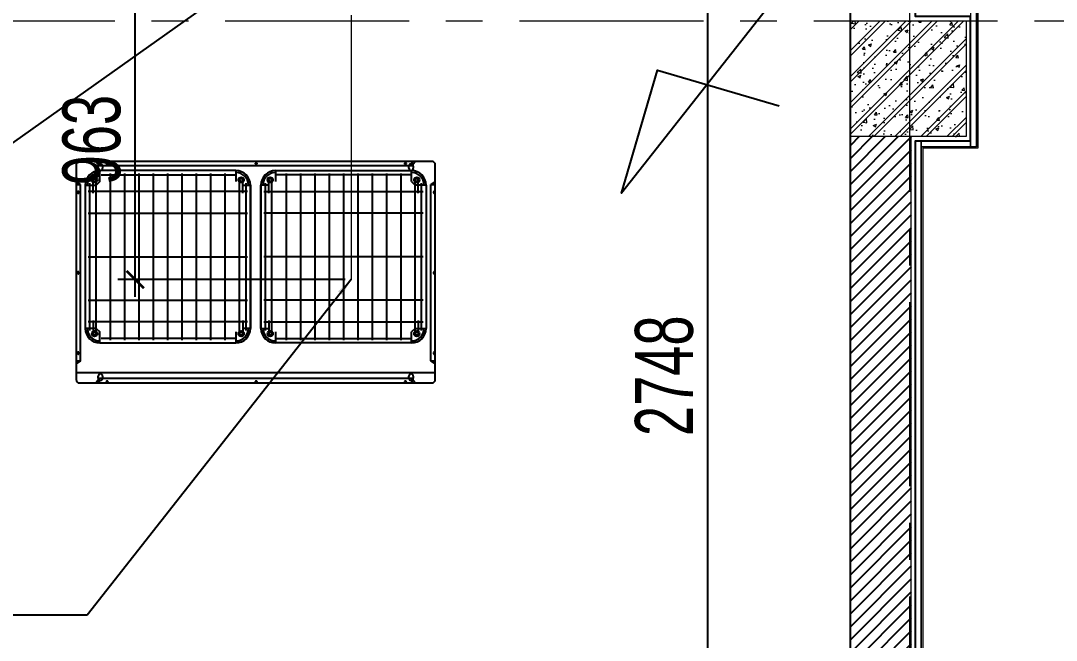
# Model space of a CAD drawing. Header units: millimetres. Extents: x -343543 to 400519, y -115663 to 104219.
# Drawn here: x 5531 to 9106, y -37439 to -35300 of the extents above; entities that cross this region are included whole.
import ezdxf
from ezdxf.xclip import XClip

# ---------------------------------------------------------------- set-up
doc = ezdxf.new("R2010")
doc.units = ezdxf.units.MM
doc.header["$XCLIPFRAME"] = 0
doc.linetypes.add('XREF MAT BANG TUONG XAY$0$CENTER', pattern=[50.8, 31.75, -6.35, 6.35, -6.35])
doc.layers.get('0').update_dxf_attribs({"color": 231, "lineweight": 0})
doc.layers.get('DefPoints').update_dxf_attribs({"color": 191})
for name, color, linetype, lineweight in [('A-PATT', 252, 'Continuous', 9), ('A-SYMBOLS', 10, 'Continuous', 13), ('SME-E-COND-POW', 131, 'Continuous', 18), ('SME-E-POW-DIM', 135, 'Continuous', 18), ('XREF MAT BANG TUONG XAY$0$A-FINE', 8, 'Continuous', 25), ('XREF MAT BANG TUONG XAY$0$A-GRID', 8, 'XREF MAT BANG TUONG XAY$0$CENTER', 15), ('XREF MAT BANG TUONG XAY$0$A-WALL-INT', 8, 'Continuous', 9), ('XREF MAT BANG TUONG XAY$0$xref_IKIGAI_Cot$0$A-FNSH', 8, 'Continuous', 9), ('XREF MAT BANG TUONG XAY$0$xref_IKIGAI_Cot$0$A-PATT', 8, 'Continuous', 5)]:
    doc.layers.add(name, color=color, linetype=linetype, lineweight=lineweight)
for name, color, linetype in [('DETAIL', 7, 'Continuous'), ('E-WIRE', 5, 'Continuous'), ('INNO-THIET BI DIEU HOA', 4, 'Continuous'), ('XREF MAT BANG TUONG XAY$0$A-FNSH', 8, 'Continuous'), ('XREF MAT BANG TUONG XAY$0$A-FURN', 8, 'Continuous'), ('XREF MAT BANG TUONG XAY$0$A-PATT', 8, 'Continuous')]:
    doc.layers.add(name, color=color, linetype=linetype)
doc.styles.add('SM-DIMTEXT', font='SME.shx', dxfattribs={"width": 0.7})
doc.dimstyles.new('SDIM-100', dxfattribs={"dimscale": 100, "dimtxt": 2, "dimasz": 0.6, "dimexe": 0.6, "dimexo": 0.2, "dimgap": 0.5, "dimtad": 1, "dimdec": 0, "dimzin": 12, "dimtxsty": 'SM-DIMTEXT', "dimblk": 'ARCHTICK', "dimblk1": 'ARCHTICK', "dimblk2": 'ARCHTICK', "dimcen": 0.12, "dimdle": 0.6, "dimclrd": 7, "dimclre": 8, "dimadec": 0, "dimazin": 3, "dimtfac": 2, "dimtix": 1, "dimtmove": 1, "dimatfit": 3, "dimfxl": 1, "dimtzin": 0, "dimarcsym": 1})

# ---------------------------------------------------------------- blocks, each defined once
blk = doc.blocks.new('XREF MAT BANG TUONG XAY$0$xref_IKIGAI_Cot')
at = {"layer": 'XREF MAT BANG TUONG XAY$0$xref_IKIGAI_Cot$0$A-PATT'}
h = blk.add_hatch(dxfattribs=at)
h.set_pattern_fill('BT-01', color=8, scale=15, pattern_type=2)
h.set_pattern_definition([(50, (180, 180), (107.58903, -9.41282), [11.25, -123.75]), (355, (180, 180), (-20.8127, 112.82882), [9, -99]), (100.4514, (188.97, 179.22), (86.7764, 103.41593), [9.56103, -105.17132]), (46.1842, (180, 210), (160.08616, -24.82785), [16.875, -185.625]), (96.6356, (193.34, 207.93), (140.1994, 146.1177), [14.34154, -157.75695]), (351.1842, (180, 210), (140.1993, 146.1178), [13.5, -148.5]), (21, (195, 202.5), (89.53606, -60.39283), [11.25, -123.75]), (326, (195, 202.5), (36.4973, 108.7725), [9, -99]), (71.4514, (202.46, 197.47), (126.0334, 48.37957), [9.56103, -105.17132]), (37.5, (180, 180), (1.82398, 49.93408), [0, -97.8, 0, -100.5, 0, -99.375]), (7.5, (180, 180), (39.46043, 59.16176), [0, -57.3, 0, -95.55, 0, -37.875]), (327.5, (146.55, 180), (80.073365, -3.38323), [0, -37.5, 0, -117, 0, -155.25]), (317.5, (131.55, 180), (87.47793, 15.01575), [0, -48.75, 0, -77.7, 0, -110.25]), (45, (180, 180), (-45.07806, 45.07806), []), (45, (180, 198.375), (-45.07806, 45.07806), [])])
h.paths.add_polyline_path([(8395, -35300), (8795, -35300), (8795, -35700), (8395, -35700)])
at = {"layer": 'XREF MAT BANG TUONG XAY$0$A-GRID', "color": 8, "ltscale": 20}
for points in [[(8600, -54179.1), (8600, -27075.6)], [(-2907.5, -35300), (42750, -35300)]]:
    blk.add_lwpolyline(points, dxfattribs=at)
at = {"layer": 'XREF MAT BANG TUONG XAY$0$xref_IKIGAI_Cot$0$A-FNSH', "color": 8}
blk.add_lwpolyline([(8395, -35300), (8795, -35300), (8795, -35700), (8395, -35700)], close=True, dxfattribs=at)
blk = doc.blocks.new('*U252')
at = {"layer": 'XREF MAT BANG TUONG XAY$0$A-PATT'}
h = blk.add_hatch(dxfattribs=at)
h.set_pattern_fill('ANSI31', color=8, scale=10)
h.set_pattern_definition([(45, (39546.79, -11293.564), (-22.45064, 22.45064), [])])
h.paths.add_polyline_path([(-38.7, 47.5), (4061.3, 47.5), (4061.3, -162.5), (-38.7, -162.5)])
at = {"layer": 'XREF MAT BANG TUONG XAY$0$A-WALL-INT', "color": 8}
blk.add_lwpolyline([(-38.7, 47.5), (4061.3, 47.5), (4061.3, -162.5), (-38.7, -162.5)], close=True, dxfattribs=at)
blk = doc.blocks.new('XREF MAT BANG TUONG XAY$0$NNNN')
at = {"layer": 'XREF MAT BANG TUONG XAY$0$A-FURN', "color": 8, "xscale": -1, "rotation": 270}
blk.add_blockref('*U252', (162.5, 7596.4), dxfattribs=at)
blk = doc.blocks.new('XREF MAT BANG NOI THAT')
at = {"color": 8}
for points in [[(8730, -30825), (8730, -30935), (8640, -30935), (8640, -35265), (8830, -35265), (8830, -35735), (8640, -35735), (8640, -39765), (8830, -39765), (8830, -40190)], [(8735, -30825), (8735, -30940), (8645, -30940), (8645, -35260), (8835, -35260), (8835, -35740), (8645, -35740), (8645, -39760), (8835, -39760), (8835, -40190)]]:
    blk.add_lwpolyline(points, dxfattribs=at)
for points in [[(8830, -35265), (8810, -35265), (8810, -35735), (8830, -35735)], [(8620, -39785), (8640, -39785), (8640, -35715), (8620, -35715)], [(8810, -35735), (8810, -35715), (8640, -35715), (8640, -35735)]]:
    blk.add_lwpolyline(points, close=True, dxfattribs=at)
blk = doc.blocks.new('01.Xref _MB T1')
at = {"layer": 'XREF MAT BANG TUONG XAY$0$A-FINE', "color": 8}
blk.add_lwpolyline([(3164.99687, -43834.99753), (8395.00077, -43834.99753), (8395.00077, -33764.9962), (3164.99687, -33764.9962)], close=True, dxfattribs=at)
at = {"layer": 'XREF MAT BANG TUONG XAY$0$A-FNSH', "color": 8}
blk.add_lwpolyline([(8395.00914, -41745.00014), (8620.00915, -41745.00039), (8620.00915, -40315.00001), (8809.99074, -40315.00001), (8809.99074, -39785.00001), (8620.00076, -39785.00004), (8620.00004, -35715.00001), (8809.99073, -35715.00001), (8809.99073, -35285.00001), (8620.0008, -35285.00001), (8620.01163, -30914.99949), (8709.98849, -30914.99918), (8709.99799, -30824.99967), (14498.31369, -30824.99964), (14498.30396, -30504.99947)], dxfattribs=at)
at = {"color": 8}
ref = blk.add_blockref('XREF MAT BANG TUONG XAY$0$xref_IKIGAI_Cot', (-0.00927, -0.00001), dxfattribs=at)
XClip(ref).set_block_clipping_path([(-5181.1494167775, -58156.1251844964), (44638.3275875031, -24933.2650512661)])
at = {"layer": 'XREF MAT BANG TUONG XAY$0$A-FURN', "color": 8}
blk.add_blockref('XREF MAT BANG TUONG XAY$0$NNNN', (8395.00793, -47357.72853), dxfattribs=at)
at = {"layer": 'A-PATT', "color": 8}
blk.add_blockref('XREF MAT BANG NOI THAT', (0, 0), dxfattribs=at)
blk = doc.blocks.new('_ArchTick')
at = {"color": 0, "linetype": 'ByBlock', "const_width": 0.15}
blk.add_lwpolyline([(-0.5, -0.5), (0.5, 0.5)], dxfattribs=at)
blk = doc.blocks.new('*D1478')
at = {"layer": 'DefPoints', "color": 0, "linetype": 'Continuous', "ltscale": 1000, "transparency": 16777216}
for p in [(7902.8, -35151.5), (8640, -35151.5), (8732.4, -37900)]:
    blk.add_point(p, dxfattribs=at)
at = {"layer": 'SME-E-POW-DIM', "color": 7, "linetype": 'Continuous', "lineweight": -2, "ltscale": 1000, "transparency": 16777216}
blk.add_line((7902.8, -37960), (7902.8, -35091.5), dxfattribs=at)
at = {"layer": 'SME-E-POW-DIM', "color": 8, "linetype": 'Continuous', "lineweight": -2, "ltscale": 1000, "transparency": 16777216}
for p, q in [((8620, -35151.5), (7842.8, -35151.5)), ((8712.4, -37900), (7842.8, -37900))]:
    blk.add_line(p, q, dxfattribs=at)
at = {"layer": 'SME-E-POW-DIM', "color": 7, "linetype": 'Continuous', "lineweight": -2, "ltscale": 1000, "transparency": 16777216, "xscale": 60, "yscale": 60, "zscale": 60}
for p, rotation in [((7902.8, -35151.5), 90), ((7902.8, -37900), 270)]:
    blk.add_blockref('_ArchTick', p, dxfattribs=dict(at, rotation=rotation))
at = {"layer": 'SME-E-POW-DIM', "color": 0, "linetype": 'Continuous', "ltscale": 1000, "transparency": 16777216, "insert": (7752.8, -36525.8), "char_height": 200, "attachment_point": 5, "rotation": 90, "style": 'SM-DIMTEXT'}
blk.add_mtext('2748', dxfattribs=at)
blk = doc.blocks.new('_G204288808')
at = {"layer": 'DETAIL'}
for p, q in [((5981.878526, 1377.689965), (5981.774533, 1377.091158)), ((5981.774533, 1377.091158), (5981.878526, 1376.49235)), ((5982.16259, 1378.223812), (5981.878526, 1377.689965)), ((5981.878526, 1376.49235), (5982.16259, 1375.958503)), ((5982.563444, 1378.656406), (5982.16259, 1378.223812)), ((5982.16259, 1375.958503), (5982.563444, 1375.52591)), ((5983.019131, 1378.983665), (5982.563444, 1378.656406)), ((5982.563444, 1375.52591), (5983.019131, 1375.198651)), ((5983.488575, 1379.21958), (5983.019131, 1378.983665)), ((5983.019131, 1375.198651), (5983.488575, 1374.962736)), ((5983.951657, 1379.382446), (5983.488575, 1379.21958)), ((5983.488575, 1374.962736), (5983.951657, 1374.799869)), ((5984.40218, 1379.487927), (5983.951657, 1379.382446)), ((5983.951657, 1374.799869), (5984.40218, 1374.694388)), ((5984.841499, 1379.547017), (5984.40218, 1379.487927)), ((5984.40218, 1374.694388), (5984.841499, 1374.635299)), ((5985.274533, 1379.566032), (5984.841499, 1379.547017)), ((5984.841499, 1374.635299), (5985.274533, 1374.616283)), ((5985.707567, 1379.547017), (5985.274533, 1379.566032)), ((5985.274533, 1374.616283), (5985.707567, 1374.635299)), ((5986.146886, 1379.487927), (5985.707567, 1379.547017)), ((5985.707567, 1374.635299), (5986.146886, 1374.694388)), ((5986.597409, 1379.382446), (5986.146886, 1379.487927)), ((5986.146886, 1374.694388), (5986.597409, 1374.799869)), ((5987.060491, 1379.21958), (5986.597409, 1379.382446)), ((5986.597409, 1374.799869), (5987.060491, 1374.962736)), ((5987.529935, 1378.983665), (5987.060491, 1379.21958)), ((5987.060491, 1374.962736), (5987.529935, 1375.198651)), ((5987.985622, 1378.656406), (5987.529935, 1378.983665)), ((5987.529935, 1375.198651), (5987.985622, 1375.52591)), ((5988.386476, 1378.223812), (5987.985622, 1378.656406)), ((5987.985622, 1375.52591), (5988.386476, 1375.958503)), ((5988.670539, 1377.689965), (5988.386476, 1378.223812)), ((5988.386476, 1375.958503), (5988.670539, 1376.49235)), ((5988.774533, 1377.091158), (5988.670539, 1377.689965)), ((5988.670539, 1376.49235), (5988.774533, 1377.091158))]:
    blk.add_line(p, q, dxfattribs=at)
blk = doc.blocks.new('_G204289624')
at = {"layer": 'DETAIL'}
for p, q in [((6496.878526, 1377.689965), (6496.774533, 1377.091158)), ((6496.774533, 1377.091158), (6496.878526, 1376.49235)), ((6497.16259, 1378.223812), (6496.878526, 1377.689965)), ((6496.878526, 1376.49235), (6497.16259, 1375.958503)), ((6497.563444, 1378.656406), (6497.16259, 1378.223812)), ((6497.16259, 1375.958503), (6497.563444, 1375.52591)), ((6498.019131, 1378.983665), (6497.563444, 1378.656406)), ((6497.563444, 1375.52591), (6498.019131, 1375.198651)), ((6498.488575, 1379.21958), (6498.019131, 1378.983665)), ((6498.019131, 1375.198651), (6498.488575, 1374.962736)), ((6498.951657, 1379.382446), (6498.488575, 1379.21958)), ((6498.488575, 1374.962736), (6498.951657, 1374.799869)), ((6499.40218, 1379.487927), (6498.951657, 1379.382446)), ((6498.951657, 1374.799869), (6499.40218, 1374.694388)), ((6499.841499, 1379.547017), (6499.40218, 1379.487927)), ((6499.40218, 1374.694388), (6499.841499, 1374.635299)), ((6500.274533, 1379.566032), (6499.841499, 1379.547017)), ((6499.841499, 1374.635299), (6500.274533, 1374.616283)), ((6500.707567, 1379.547017), (6500.274533, 1379.566032)), ((6500.274533, 1374.616283), (6500.707567, 1374.635299)), ((6501.146886, 1379.487927), (6500.707567, 1379.547017)), ((6500.707567, 1374.635299), (6501.146886, 1374.694388)), ((6501.597409, 1379.382446), (6501.146886, 1379.487927)), ((6501.146886, 1374.694388), (6501.597409, 1374.799869)), ((6502.060491, 1379.21958), (6501.597409, 1379.382446)), ((6501.597409, 1374.799869), (6502.060491, 1374.962736)), ((6502.529935, 1378.983665), (6502.060491, 1379.21958)), ((6502.060491, 1374.962736), (6502.529935, 1375.198651)), ((6502.985622, 1378.656406), (6502.529935, 1378.983665)), ((6502.529935, 1375.198651), (6502.985622, 1375.52591)), ((6503.386476, 1378.223812), (6502.985622, 1378.656406)), ((6502.985622, 1375.52591), (6503.386476, 1375.958503)), ((6503.670539, 1377.689965), (6503.386476, 1378.223812)), ((6503.386476, 1375.958503), (6503.670539, 1376.49235)), ((6503.774533, 1377.091158), (6503.670539, 1377.689965)), ((6503.670539, 1376.49235), (6503.774533, 1377.091158))]:
    blk.add_line(p, q, dxfattribs=at)
blk = doc.blocks.new('_G204290440')
at = {"layer": 'DETAIL'}
for p, q in [((7112.118852, 723.224013), (7112.099836, 722.790979)), ((7112.099836, 722.790979), (7112.118852, 722.357945)), ((7112.177941, 723.663332), (7112.118852, 723.224013)), ((7112.118852, 722.357945), (7112.177941, 721.918626)), ((7112.283422, 724.113855), (7112.177941, 723.663332)), ((7112.177941, 721.918626), (7112.283422, 721.468103)), ((7112.446289, 724.576937), (7112.283422, 724.113855)), ((7112.283422, 721.468103), (7112.446289, 721.005021)), ((7112.682204, 725.046381), (7112.446289, 724.576937)), ((7112.446289, 721.005021), (7112.682204, 720.535577)), ((7113.009463, 725.502067), (7112.682204, 725.046381)), ((7112.682204, 720.535577), (7113.009463, 720.07989)), ((7113.442056, 725.902922), (7113.009463, 725.502067)), ((7113.009463, 720.07989), (7113.442056, 719.679036)), ((7113.975903, 726.186985), (7113.442056, 725.902922)), ((7113.442056, 719.679036), (7113.975903, 719.394972)), ((7114.574711, 726.290979), (7113.975903, 726.186985)), ((7113.975903, 719.394972), (7114.574711, 719.290979)), ((7115.173518, 726.186985), (7114.574711, 726.290979)), ((7114.574711, 719.290979), (7115.173518, 719.394972)), ((7115.707365, 725.902922), (7115.173518, 726.186985)), ((7115.173518, 719.394972), (7115.707365, 719.679036)), ((7116.139959, 725.502067), (7115.707365, 725.902922)), ((7115.707365, 719.679036), (7116.139959, 720.07989)), ((7116.467218, 725.046381), (7116.139959, 725.502067)), ((7116.139959, 720.07989), (7116.467218, 720.535577)), ((7116.703133, 724.576937), (7116.467218, 725.046381)), ((7116.467218, 720.535577), (7116.703133, 721.005021)), ((7116.865999, 724.113855), (7116.703133, 724.576937)), ((7116.703133, 721.005021), (7116.865999, 721.468103)), ((7116.97148, 723.663332), (7116.865999, 724.113855)), ((7116.865999, 721.468103), (7116.97148, 721.918626)), ((7117.03057, 723.224013), (7116.97148, 723.663332)), ((7116.97148, 721.918626), (7117.03057, 722.357945)), ((7117.049585, 722.790979), (7117.03057, 723.224013)), ((7117.03057, 722.357945), (7117.049585, 722.790979))]:
    blk.add_line(p, q, dxfattribs=at)
blk = doc.blocks.new('_G204291256')
at = {"layer": 'DETAIL'}
for p, q in [((5883.577584, 1001.163332), (5883.518495, 1000.724013)), ((5883.683065, 1001.613855), (5883.577584, 1001.163332)), ((5883.845932, 1002.076937), (5883.683065, 1001.613855)), ((5884.081847, 1002.546381), (5883.845932, 1002.076937)), ((5884.409106, 1003.002067), (5884.081847, 1002.546381)), ((5884.841699, 1003.402922), (5884.409106, 1003.002067)), ((5885.375546, 1003.686985), (5884.841699, 1003.402922)), ((5885.974354, 1003.790979), (5885.375546, 1003.686985)), ((5886.573161, 1003.686985), (5885.974354, 1003.790979)), ((5887.107008, 1003.402922), (5886.573161, 1003.686985)), ((5887.539602, 1003.002067), (5887.107008, 1003.402922)), ((5887.866861, 1002.546381), (5887.539602, 1003.002067)), ((5888.102776, 1002.076937), (5887.866861, 1002.546381)), ((5888.265642, 1001.613855), (5888.102776, 1002.076937)), ((5888.371123, 1001.163332), (5888.265642, 1001.613855)), ((5888.430213, 1000.724013), (5888.371123, 1001.163332)), ((5883.518495, 1000.724013), (5883.499479, 1000.290979)), ((5883.499479, 1000.290979), (5883.518495, 999.857945)), ((5883.518495, 999.857945), (5883.577584, 999.418626)), ((5883.577584, 999.418626), (5883.683065, 998.968103)), ((5883.683065, 998.968103), (5883.845932, 998.505021)), ((5883.845932, 998.505021), (5884.081847, 998.035577)), ((5884.081847, 998.035577), (5884.409106, 997.57989)), ((5884.409106, 997.57989), (5884.841699, 997.179036)), ((5884.841699, 997.179036), (5885.375546, 996.894972)), ((5885.375546, 996.894972), (5885.974354, 996.790979)), ((5885.974354, 996.790979), (5886.573161, 996.894972)), ((5886.573161, 996.894972), (5887.107008, 997.179036)), ((5887.107008, 997.179036), (5887.539602, 997.57989)), ((5887.539602, 997.57989), (5887.866861, 998.035577)), ((5887.866861, 998.035577), (5888.102776, 998.505021)), ((5888.102776, 998.505021), (5888.265642, 998.968103)), ((5888.265642, 998.968103), (5888.371123, 999.418626)), ((5888.371123, 999.418626), (5888.430213, 999.857945)), ((5888.449228, 1000.290979), (5888.430213, 1000.724013)), ((5888.430213, 999.857945), (5888.449228, 1000.290979))]:
    blk.add_line(p, q, dxfattribs=at)
blk = doc.blocks.new('_G204292072')
at = {"layer": 'DETAIL'}
for p, q in [((6496.878526, 624.089607), (6496.774533, 623.4908)), ((6496.774533, 623.4908), (6496.878526, 622.891992)), ((6497.16259, 624.623454), (6496.878526, 624.089607)), ((6496.878526, 622.891992), (6497.16259, 622.358145)), ((6497.563444, 625.056048), (6497.16259, 624.623454)), ((6497.16259, 622.358145), (6497.563444, 621.925552)), ((6498.019131, 625.383307), (6497.563444, 625.056048)), ((6497.563444, 621.925552), (6498.019131, 621.598293)), ((6498.488575, 625.619222), (6498.019131, 625.383307)), ((6498.019131, 621.598293), (6498.488575, 621.362378)), ((6498.951657, 625.782088), (6498.488575, 625.619222)), ((6498.488575, 621.362378), (6498.951657, 621.199511)), ((6499.40218, 625.887569), (6498.951657, 625.782088)), ((6498.951657, 621.199511), (6499.40218, 621.09403)), ((6499.841499, 625.946659), (6499.40218, 625.887569)), ((6499.40218, 621.09403), (6499.841499, 621.034941)), ((6500.274533, 625.965674), (6499.841499, 625.946659)), ((6499.841499, 621.034941), (6500.274533, 621.015925)), ((6500.707567, 625.946659), (6500.274533, 625.965674)), ((6500.274533, 621.015925), (6500.707567, 621.034941)), ((6501.146886, 625.887569), (6500.707567, 625.946659)), ((6500.707567, 621.034941), (6501.146886, 621.09403)), ((6501.597409, 625.782088), (6501.146886, 625.887569)), ((6501.146886, 621.09403), (6501.597409, 621.199511)), ((6502.060491, 625.619222), (6501.597409, 625.782088)), ((6501.597409, 621.199511), (6502.060491, 621.362378)), ((6502.529935, 625.383307), (6502.060491, 625.619222)), ((6502.060491, 621.362378), (6502.529935, 621.598293)), ((6502.985622, 625.056048), (6502.529935, 625.383307)), ((6502.529935, 621.598293), (6502.985622, 621.925552)), ((6503.386476, 624.623454), (6502.985622, 625.056048)), ((6502.985622, 621.925552), (6503.386476, 622.358145)), ((6503.670539, 624.089607), (6503.386476, 624.623454)), ((6503.386476, 622.358145), (6503.670539, 622.891992)), ((6503.774533, 623.4908), (6503.670539, 624.089607)), ((6503.670539, 622.891992), (6503.774533, 623.4908))]:
    blk.add_line(p, q, dxfattribs=at)
blk = doc.blocks.new('_G204292888')
at = {"layer": 'DETAIL'}
for p, q in [((5883.518495, 1278.224013), (5883.499479, 1277.790979)), ((5883.499479, 1277.790979), (5883.518495, 1277.357945)), ((5883.577584, 1278.663332), (5883.518495, 1278.224013)), ((5883.518495, 1277.357945), (5883.577584, 1276.918626)), ((5883.683065, 1279.113855), (5883.577584, 1278.663332)), ((5883.577584, 1276.918626), (5883.683065, 1276.468103)), ((5883.845932, 1279.576937), (5883.683065, 1279.113855)), ((5883.683065, 1276.468103), (5883.845932, 1276.005021)), ((5884.081847, 1280.046381), (5883.845932, 1279.576937)), ((5883.845932, 1276.005021), (5884.081847, 1275.535577)), ((5884.409106, 1280.502067), (5884.081847, 1280.046381)), ((5884.081847, 1275.535577), (5884.409106, 1275.07989)), ((5884.841699, 1280.902922), (5884.409106, 1280.502067)), ((5884.409106, 1275.07989), (5884.841699, 1274.679036)), ((5885.375546, 1281.186985), (5884.841699, 1280.902922)), ((5884.841699, 1274.679036), (5885.375546, 1274.394972)), ((5885.974354, 1281.290979), (5885.375546, 1281.186985)), ((5885.375546, 1274.394972), (5885.974354, 1274.290979)), ((5886.573161, 1281.186985), (5885.974354, 1281.290979)), ((5885.974354, 1274.290979), (5886.573161, 1274.394972)), ((5887.107008, 1280.902922), (5886.573161, 1281.186985)), ((5886.573161, 1274.394972), (5887.107008, 1274.679036)), ((5887.539602, 1280.502067), (5887.107008, 1280.902922)), ((5887.107008, 1274.679036), (5887.539602, 1275.07989)), ((5887.866861, 1280.046381), (5887.539602, 1280.502067)), ((5887.539602, 1275.07989), (5887.866861, 1275.535577)), ((5888.102776, 1279.576937), (5887.866861, 1280.046381)), ((5887.866861, 1275.535577), (5888.102776, 1276.005021)), ((5888.265642, 1279.113855), (5888.102776, 1279.576937)), ((5888.102776, 1276.005021), (5888.265642, 1276.468103)), ((5888.371123, 1278.663332), (5888.265642, 1279.113855)), ((5888.265642, 1276.468103), (5888.371123, 1276.918626)), ((5888.430213, 1278.224013), (5888.371123, 1278.663332)), ((5888.371123, 1276.918626), (5888.430213, 1277.357945)), ((5888.449228, 1277.790979), (5888.430213, 1278.224013)), ((5888.430213, 1277.357945), (5888.449228, 1277.790979))]:
    blk.add_line(p, q, dxfattribs=at)
blk = doc.blocks.new('_G204293704')
at = {"layer": 'DETAIL'}
for p, q in [((7011.878526, 1377.689965), (7011.774533, 1377.091158)), ((7011.774533, 1377.091158), (7011.878526, 1376.49235)), ((7012.16259, 1378.223812), (7011.878526, 1377.689965)), ((7011.878526, 1376.49235), (7012.16259, 1375.958503)), ((7012.563444, 1378.656406), (7012.16259, 1378.223812)), ((7012.16259, 1375.958503), (7012.563444, 1375.52591)), ((7013.019131, 1378.983665), (7012.563444, 1378.656406)), ((7012.563444, 1375.52591), (7013.019131, 1375.198651)), ((7013.488575, 1379.21958), (7013.019131, 1378.983665)), ((7013.019131, 1375.198651), (7013.488575, 1374.962736)), ((7013.951657, 1379.382446), (7013.488575, 1379.21958)), ((7013.488575, 1374.962736), (7013.951657, 1374.799869)), ((7014.40218, 1379.487927), (7013.951657, 1379.382446)), ((7013.951657, 1374.799869), (7014.40218, 1374.694388)), ((7014.841499, 1379.547017), (7014.40218, 1379.487927)), ((7014.40218, 1374.694388), (7014.841499, 1374.635299)), ((7015.274533, 1379.566032), (7014.841499, 1379.547017)), ((7014.841499, 1374.635299), (7015.274533, 1374.616283)), ((7015.707567, 1379.547017), (7015.274533, 1379.566032)), ((7015.274533, 1374.616283), (7015.707567, 1374.635299)), ((7016.146886, 1379.487927), (7015.707567, 1379.547017)), ((7015.707567, 1374.635299), (7016.146886, 1374.694388)), ((7016.597409, 1379.382446), (7016.146886, 1379.487927)), ((7016.146886, 1374.694388), (7016.597409, 1374.799869)), ((7017.060491, 1379.21958), (7016.597409, 1379.382446)), ((7016.597409, 1374.799869), (7017.060491, 1374.962736)), ((7017.529935, 1378.983665), (7017.060491, 1379.21958)), ((7017.060491, 1374.962736), (7017.529935, 1375.198651)), ((7017.985622, 1378.656406), (7017.529935, 1378.983665)), ((7017.529935, 1375.198651), (7017.985622, 1375.52591)), ((7018.386476, 1378.223812), (7017.985622, 1378.656406)), ((7017.985622, 1375.52591), (7018.386476, 1375.958503)), ((7018.670539, 1377.689965), (7018.386476, 1378.223812)), ((7018.386476, 1375.958503), (7018.670539, 1376.49235)), ((7018.774533, 1377.091158), (7018.670539, 1377.689965)), ((7018.670539, 1376.49235), (7018.774533, 1377.091158))]:
    blk.add_line(p, q, dxfattribs=at)
blk = doc.blocks.new('_G204294520')
at = {"layer": 'DETAIL'}
for p, q in [((5883.518495, 723.224013), (5883.499479, 722.790979)), ((5883.499479, 722.790979), (5883.518495, 722.357945)), ((5883.577584, 723.663332), (5883.518495, 723.224013)), ((5883.518495, 722.357945), (5883.577584, 721.918626)), ((5883.683065, 724.113855), (5883.577584, 723.663332)), ((5883.577584, 721.918626), (5883.683065, 721.468103)), ((5883.845932, 724.576937), (5883.683065, 724.113855)), ((5883.683065, 721.468103), (5883.845932, 721.005021)), ((5884.081847, 725.046381), (5883.845932, 724.576937)), ((5883.845932, 721.005021), (5884.081847, 720.535577)), ((5884.409106, 725.502067), (5884.081847, 725.046381)), ((5884.081847, 720.535577), (5884.409106, 720.07989)), ((5884.841699, 725.902922), (5884.409106, 725.502067)), ((5884.409106, 720.07989), (5884.841699, 719.679036)), ((5885.375546, 726.186985), (5884.841699, 725.902922)), ((5884.841699, 719.679036), (5885.375546, 719.394972)), ((5885.974354, 726.290979), (5885.375546, 726.186985)), ((5885.375546, 719.394972), (5885.974354, 719.290979)), ((5886.573161, 726.186985), (5885.974354, 726.290979)), ((5885.974354, 719.290979), (5886.573161, 719.394972)), ((5887.107008, 725.902922), (5886.573161, 726.186985)), ((5886.573161, 719.394972), (5887.107008, 719.679036)), ((5887.539602, 725.502067), (5887.107008, 725.902922)), ((5887.107008, 719.679036), (5887.539602, 720.07989)), ((5887.866861, 725.046381), (5887.539602, 725.502067)), ((5887.539602, 720.07989), (5887.866861, 720.535577)), ((5888.102776, 724.576937), (5887.866861, 725.046381)), ((5887.866861, 720.535577), (5888.102776, 721.005021)), ((5888.265642, 724.113855), (5888.102776, 724.576937)), ((5888.102776, 721.005021), (5888.265642, 721.468103)), ((5888.371123, 723.663332), (5888.265642, 724.113855)), ((5888.265642, 721.468103), (5888.371123, 721.918626)), ((5888.430213, 723.224013), (5888.371123, 723.663332)), ((5888.371123, 721.918626), (5888.430213, 722.357945)), ((5888.449228, 722.790979), (5888.430213, 723.224013)), ((5888.430213, 722.357945), (5888.449228, 722.790979))]:
    blk.add_line(p, q, dxfattribs=at)
blk = doc.blocks.new('_G204393672')
at = {"layer": 'DETAIL'}
for p, q in [((7112.118852, 1278.224013), (7112.099836, 1277.790979)), ((7112.099836, 1277.790979), (7112.118852, 1277.357945)), ((7112.177941, 1278.663332), (7112.118852, 1278.224013)), ((7112.118852, 1277.357945), (7112.177941, 1276.918626)), ((7112.283422, 1279.113855), (7112.177941, 1278.663332)), ((7112.177941, 1276.918626), (7112.283422, 1276.468103)), ((7112.446289, 1279.576937), (7112.283422, 1279.113855)), ((7112.283422, 1276.468103), (7112.446289, 1276.005021)), ((7112.682204, 1280.046381), (7112.446289, 1279.576937)), ((7112.446289, 1276.005021), (7112.682204, 1275.535577)), ((7113.009463, 1280.502067), (7112.682204, 1280.046381)), ((7112.682204, 1275.535577), (7113.009463, 1275.07989)), ((7113.442056, 1280.902922), (7113.009463, 1280.502067)), ((7113.009463, 1275.07989), (7113.442056, 1274.679036)), ((7113.975903, 1281.186985), (7113.442056, 1280.902922)), ((7113.442056, 1274.679036), (7113.975903, 1274.394972)), ((7114.574711, 1281.290979), (7113.975903, 1281.186985)), ((7113.975903, 1274.394972), (7114.574711, 1274.290979)), ((7115.173518, 1281.186985), (7114.574711, 1281.290979)), ((7114.574711, 1274.290979), (7115.173518, 1274.394972)), ((7115.707365, 1280.902922), (7115.173518, 1281.186985)), ((7115.173518, 1274.394972), (7115.707365, 1274.679036)), ((7116.139959, 1280.502067), (7115.707365, 1280.902922)), ((7115.707365, 1274.679036), (7116.139959, 1275.07989)), ((7116.467218, 1280.046381), (7116.139959, 1280.502067)), ((7116.139959, 1275.07989), (7116.467218, 1275.535577)), ((7116.703133, 1279.576937), (7116.467218, 1280.046381)), ((7116.467218, 1275.535577), (7116.703133, 1276.005021)), ((7116.865999, 1279.113855), (7116.703133, 1279.576937)), ((7116.703133, 1276.005021), (7116.865999, 1276.468103)), ((7116.97148, 1278.663332), (7116.865999, 1279.113855)), ((7116.865999, 1276.468103), (7116.97148, 1276.918626)), ((7117.03057, 1278.224013), (7116.97148, 1278.663332)), ((7116.97148, 1276.918626), (7117.03057, 1277.357945)), ((7117.049585, 1277.790979), (7117.03057, 1278.224013)), ((7117.03057, 1277.357945), (7117.049585, 1277.790979))]:
    blk.add_line(p, q, dxfattribs=at)
blk = doc.blocks.new('_G204394488')
at = {"layer": 'DETAIL'}
for p, q in [((7112.177941, 1001.163332), (7112.118852, 1000.724013)), ((7112.283422, 1001.613855), (7112.177941, 1001.163332)), ((7112.446289, 1002.076937), (7112.283422, 1001.613855)), ((7112.682204, 1002.546381), (7112.446289, 1002.076937)), ((7113.009463, 1003.002067), (7112.682204, 1002.546381)), ((7113.442056, 1003.402922), (7113.009463, 1003.002067)), ((7113.975903, 1003.686985), (7113.442056, 1003.402922)), ((7114.574711, 1003.790979), (7113.975903, 1003.686985)), ((7115.173518, 1003.686985), (7114.574711, 1003.790979)), ((7115.707365, 1003.402922), (7115.173518, 1003.686985)), ((7116.139959, 1003.002067), (7115.707365, 1003.402922)), ((7116.467218, 1002.546381), (7116.139959, 1003.002067)), ((7116.703133, 1002.076937), (7116.467218, 1002.546381)), ((7116.865999, 1001.613855), (7116.703133, 1002.076937)), ((7116.97148, 1001.163332), (7116.865999, 1001.613855)), ((7117.03057, 1000.724013), (7116.97148, 1001.163332)), ((7112.118852, 1000.724013), (7112.099836, 1000.290979)), ((7112.099836, 1000.290979), (7112.118852, 999.857945)), ((7112.118852, 999.857945), (7112.177941, 999.418626)), ((7112.177941, 999.418626), (7112.283422, 998.968103)), ((7112.283422, 998.968103), (7112.446289, 998.505021)), ((7112.446289, 998.505021), (7112.682204, 998.035577)), ((7112.682204, 998.035577), (7113.009463, 997.57989)), ((7113.009463, 997.57989), (7113.442056, 997.179036)), ((7113.442056, 997.179036), (7113.975903, 996.894972)), ((7113.975903, 996.894972), (7114.574711, 996.790979)), ((7114.574711, 996.790979), (7115.173518, 996.894972)), ((7115.173518, 996.894972), (7115.707365, 997.179036)), ((7115.707365, 997.179036), (7116.139959, 997.57989)), ((7116.139959, 997.57989), (7116.467218, 998.035577)), ((7116.467218, 998.035577), (7116.703133, 998.505021)), ((7116.703133, 998.505021), (7116.865999, 998.968103)), ((7116.865999, 998.968103), (7116.97148, 999.418626)), ((7116.97148, 999.418626), (7117.03057, 999.857945)), ((7117.049585, 1000.290979), (7117.03057, 1000.724013)), ((7117.03057, 999.857945), (7117.049585, 1000.290979))]:
    blk.add_line(p, q, dxfattribs=at)
blk = doc.blocks.new('_G204395304')
at = {"layer": 'DETAIL'}
for p, q in [((7011.878526, 624.089607), (7011.774533, 623.4908)), ((7011.774533, 623.4908), (7011.878526, 622.891992)), ((7012.16259, 624.623454), (7011.878526, 624.089607)), ((7011.878526, 622.891992), (7012.16259, 622.358145)), ((7012.563444, 625.056048), (7012.16259, 624.623454)), ((7012.16259, 622.358145), (7012.563444, 621.925552)), ((7013.019131, 625.383307), (7012.563444, 625.056048)), ((7012.563444, 621.925552), (7013.019131, 621.598293)), ((7013.488575, 625.619222), (7013.019131, 625.383307)), ((7013.019131, 621.598293), (7013.488575, 621.362378)), ((7013.951657, 625.782088), (7013.488575, 625.619222)), ((7013.488575, 621.362378), (7013.951657, 621.199511)), ((7014.40218, 625.887569), (7013.951657, 625.782088)), ((7013.951657, 621.199511), (7014.40218, 621.09403)), ((7014.841499, 625.946659), (7014.40218, 625.887569)), ((7014.40218, 621.09403), (7014.841499, 621.034941)), ((7015.274533, 625.965674), (7014.841499, 625.946659)), ((7014.841499, 621.034941), (7015.274533, 621.015925)), ((7015.707567, 625.946659), (7015.274533, 625.965674)), ((7015.274533, 621.015925), (7015.707567, 621.034941)), ((7016.146886, 625.887569), (7015.707567, 625.946659)), ((7015.707567, 621.034941), (7016.146886, 621.09403)), ((7016.597409, 625.782088), (7016.146886, 625.887569)), ((7016.146886, 621.09403), (7016.597409, 621.199511)), ((7017.060491, 625.619222), (7016.597409, 625.782088)), ((7016.597409, 621.199511), (7017.060491, 621.362378)), ((7017.529935, 625.383307), (7017.060491, 625.619222)), ((7017.060491, 621.362378), (7017.529935, 621.598293)), ((7017.985622, 625.056048), (7017.529935, 625.383307)), ((7017.529935, 621.598293), (7017.985622, 621.925552)), ((7018.386476, 624.623454), (7017.985622, 625.056048)), ((7017.985622, 621.925552), (7018.386476, 622.358145)), ((7018.670539, 624.089607), (7018.386476, 624.623454)), ((7018.386476, 622.358145), (7018.670539, 622.891992)), ((7018.774533, 623.4908), (7018.670539, 624.089607)), ((7018.670539, 622.891992), (7018.774533, 623.4908))]:
    blk.add_line(p, q, dxfattribs=at)
blk = doc.blocks.new('_G204396120')
at = {"layer": 'DETAIL'}
for p, q in [((5981.878526, 624.089607), (5981.774533, 623.4908)), ((5981.774533, 623.4908), (5981.878526, 622.891992)), ((5982.16259, 624.623454), (5981.878526, 624.089607)), ((5981.878526, 622.891992), (5982.16259, 622.358145)), ((5982.563444, 625.056048), (5982.16259, 624.623454)), ((5982.16259, 622.358145), (5982.563444, 621.925552)), ((5983.019131, 625.383307), (5982.563444, 625.056048)), ((5982.563444, 621.925552), (5983.019131, 621.598293)), ((5983.488575, 625.619222), (5983.019131, 625.383307)), ((5983.019131, 621.598293), (5983.488575, 621.362378)), ((5983.951657, 625.782088), (5983.488575, 625.619222)), ((5983.488575, 621.362378), (5983.951657, 621.199511)), ((5984.40218, 625.887569), (5983.951657, 625.782088)), ((5983.951657, 621.199511), (5984.40218, 621.09403)), ((5984.841499, 625.946659), (5984.40218, 625.887569)), ((5984.40218, 621.09403), (5984.841499, 621.034941)), ((5985.274533, 625.965674), (5984.841499, 625.946659)), ((5984.841499, 621.034941), (5985.274533, 621.015925)), ((5985.707567, 625.946659), (5985.274533, 625.965674)), ((5985.274533, 621.015925), (5985.707567, 621.034941)), ((5986.146886, 625.887569), (5985.707567, 625.946659)), ((5985.707567, 621.034941), (5986.146886, 621.09403)), ((5986.597409, 625.782088), (5986.146886, 625.887569)), ((5986.146886, 621.09403), (5986.597409, 621.199511)), ((5987.060491, 625.619222), (5986.597409, 625.782088)), ((5986.597409, 621.199511), (5987.060491, 621.362378)), ((5987.529935, 625.383307), (5987.060491, 625.619222)), ((5987.060491, 621.362378), (5987.529935, 621.598293)), ((5987.985622, 625.056048), (5987.529935, 625.383307)), ((5987.529935, 621.598293), (5987.985622, 621.925552)), ((5988.386476, 624.623454), (5987.985622, 625.056048)), ((5987.985622, 621.925552), (5988.386476, 622.358145)), ((5988.670539, 624.089607), (5988.386476, 624.623454)), ((5988.386476, 622.358145), (5988.670539, 622.891992)), ((5988.774533, 623.4908), (5988.670539, 624.089607)), ((5988.670539, 622.891992), (5988.774533, 623.4908))]:
    blk.add_line(p, q, dxfattribs=at)
blk = doc.blocks.new('A$C4A1C5FDB')
at = {"layer": 'INNO-THIET BI DIEU HOA', "color": 8}
for p, q in [((3.2, 759), (3.2, 17.6)), ((1231.4, 770.8), (15, 770.8)), ((72.4, 770.8), (83, 755.8)), ((79.5, 747.3), (79.5, 754.8)), ((83, 755.8), (83, 770.8)), ((1163.4, 755.8), (83, 755.8)), ((94.5, 754.8), (94.5, 747.3)), ((1151.9, 747.3), (1151.9, 754.8)), ((1163.4, 755.8), (1163.4, 770.8)), ((1174, 770.8), (1163.4, 755.8)), ((1166.9, 754.8), (1166.9, 747.3)), ((1243.2, 17.6), (1243.2, 759)), ((555, 739), (85, 739)), ((85, 701.1), (85, 739)), ((89.3, 724), (550.8, 724)), ((121.8, 154), (121.8, 729)), ((171.3, 154), (171.3, 729)), ((220.9, 154), (220.9, 729)), ((270.4, 154), (270.4, 729)), ((320, 154), (320, 729)), ((369.5, 154), (369.5, 729)), ((419.1, 154), (419.1, 729)), ((468.6, 154), (468.6, 729)), ((518.2, 154), (518.2, 729)), ((555, 739), (555, 701.1)), ((691.4, 739), (1161.4, 739)), ((691.4, 739), (691.4, 701.1)), ((1157.2, 724), (695.7, 724)), ((728.2, 729), (728.2, 154)), ((777.7, 729), (777.7, 154)), ((827.3, 729), (827.3, 154)), ((876.8, 729), (876.8, 154)), ((926.4, 729), (926.4, 154)), ((975.9, 729), (975.9, 154)), ((1025.5, 729), (1025.5, 154)), ((1075, 729), (1075, 154)), ((1124.6, 729), (1124.6, 154)), ((1161.4, 701.1), (1161.4, 739)), ((18.2, 691), (3.2, 701.6)), ((3.2, 691), (18.2, 691)), ((18.2, 82), (18.2, 691)), ((35, 689), (73, 689)), ((35, 689), (35, 194)), ((50.3, 187.5), (50.3, 695.5)), ((61.7, 661.5), (61.7, 707)), ((72.3, 176), (72.3, 707)), ((85, 701.1), (73, 689)), ((567.7, 176), (567.7, 707)), ((578.3, 661.5), (578.3, 707)), ((579.8, 689), (605, 689)), ((589.8, 187.5), (589.8, 695.5)), ((605, 194), (605, 689)), ((605, 689), (605, 194)), ((641.4, 194), (641.4, 689)), ((666.6, 689), (641.4, 689)), ((641.4, 689), (641.4, 194)), ((656.7, 187.5), (656.7, 695.5)), ((668.1, 661.5), (668.1, 707)), ((678.7, 176), (678.7, 707)), ((1161.4, 701.1), (1173.4, 689)), ((1211.4, 689), (1173.4, 689)), ((1174.1, 176), (1174.1, 707)), ((1184.7, 661.5), (1184.7, 707)), ((1196.2, 187.5), (1196.2, 695.5)), ((1211.4, 689), (1211.4, 194)), ((1243.2, 701.6), (1228.2, 691)), ((1228.2, 82), (1228.2, 691)), ((1228.2, 691), (1243.2, 691)), ((594.8, 666.5), (45.3, 666.5)), ((651.7, 666.5), (1201.2, 666.5)), ((45.3, 591.5), (594.8, 591.5)), ((1201.2, 591.5), (651.7, 591.5)), ((45.3, 441.5), (594.8, 441.5)), ((1201.2, 441.5), (651.7, 441.5)), ((45.3, 291.5), (594.8, 291.5)), ((1201.2, 291.5), (651.7, 291.5)), ((594.8, 216.5), (45.3, 216.5)), ((61.7, 221.5), (61.7, 176)), ((578.3, 221.5), (578.3, 176)), ((651.7, 216.5), (1201.2, 216.5)), ((668.1, 221.5), (668.1, 176)), ((1184.7, 221.5), (1184.7, 176)), ((73, 194), (35, 194)), ((73, 194), (85, 182)), ((85, 144), (85, 182)), ((555, 182), (555, 144)), ((605, 194), (579.8, 194)), ((641.4, 194), (666.6, 194)), ((691.4, 182), (691.4, 144)), ((1173.4, 194), (1161.4, 182)), ((1161.4, 144), (1161.4, 182)), ((1173.4, 194), (1211.4, 194)), ((85, 144), (555, 144)), ((550.8, 159), (89.3, 159)), ((1161.4, 144), (691.4, 144)), ((695.7, 159), (1157.2, 159)), ((18.2, 82), (3.2, 71.4)), ((3.2, 82), (18.2, 82)), ((1243.2, 71.4), (1228.2, 82)), ((1228.2, 82), (1243.2, 82)), ((3.2, 42.2), (1243.2, 42.2)), ((15, 5.8), (1231.4, 5.8)), ((83, 20.8), (72.4, 5.8)), ((79.5, 21.9), (79.5, 29.4)), ((1163.4, 20.8), (83, 20.8)), ((83, 5.8), (83, 20.8)), ((94.5, 29.4), (94.5, 21.9)), ((1151.9, 21.9), (1151.9, 29.4)), ((1163.4, 5.8), (1163.4, 20.8)), ((1163.4, 20.8), (1174, 5.8)), ((1166.9, 29.4), (1166.9, 21.9))]:
    blk.add_line(p, q, dxfattribs=at)
for centre, radius in [((67, 707), 9.5), ((573, 707), 9.5), ((673.4, 707), 9.5), ((1179.4, 707), 9.5), ((67, 707), 5.25), ((573, 707), 5.25), ((673.4, 707), 5.25), ((1179.4, 707), 5.25), ((67, 176), 9.5), ((67, 176), 5.25), ((573, 176), 9.5), ((573, 176), 5.25), ((673.4, 176), 9.5), ((673.4, 176), 5.25), ((1179.4, 176), 9.5), ((1179.4, 176), 5.25)]:
    blk.add_circle(centre, radius, dxfattribs=at)
for centre, radius, start, end in [((15, 759), 11.8, 90, 180), ((87, 754.8), 7.5, 0, 180), ((1159.4, 754.8), 7.5, 0, 180), ((1231.4, 759), 11.8, 0, 90), ((85, 689), 50, 90, 180), ((85, 689), 43.1, 90, 180), ((87, 747.3), 7.5, 180, 0), ((555, 689), 50, 0, 90), ((555, 689), 43.1, 0, 90), ((691.4, 689), 50, 90, 180), ((691.4, 689), 43.1, 90, 180), ((1159.4, 747.3), 7.5, 180, 0), ((1161.4, 689), 50, 0, 90), ((1161.4, 689), 43.1, 0, 90), ((85, 194), 50, 180, 270), ((85, 194), 43.1, 180, 270), ((555, 194), 43.1, 270, 0), ((555, 194), 50, 270, 0), ((691.4, 194), 50, 180, 270), ((691.4, 194), 43.1, 180, 270), ((1161.4, 194), 43.1, 270, 0), ((1161.4, 194), 50, 270, 0), ((87, 29.4), 7.5, 0, 180), ((1159.4, 29.4), 7.5, 0, 180), ((15, 17.6), 11.8, 180, 270), ((87, 21.9), 7.5, 180, 0), ((1159.4, 21.9), 7.5, 180, 0), ((1231.4, 17.6), 11.8, 270, 0)]:
    blk.add_arc(centre, radius, start, end, dxfattribs=at)
for name in ['_G204288808', '_G204289624', '_G204293704', '_G204292888', '_G204393672', '_G204291256', '_G204394488', '_G204294520', '_G204290440', '_G204396120', '_G204292072', '_G204395304']:
    blk.add_blockref(name, (-5875.3, -613.8), dxfattribs=at)
blk = doc.blocks.new('A$C8478d8e4')
at = {"layer": 'INNO-THIET BI DIEU HOA', "color": 8, "linetype": 'Continuous'}
blk.add_blockref('A$C4A1C5FDB', (5718.8, 13443.5, 0), dxfattribs=at)
blk = doc.blocks.new('*D1959')
at = {"layer": 'DefPoints', "color": 0, "linetype": 'Continuous', "ltscale": 1000, "transparency": 16777216}
for p in [(5926, -35230.7), (6838.7, -35230.7), (6671.2, -36193.7)]:
    blk.add_point(p, dxfattribs=at)
at = {"layer": 'SME-E-POW-DIM', "color": 7, "linetype": 'Continuous', "lineweight": -2, "ltscale": 1000, "transparency": 16777216}
blk.add_line((5926, -36253.7), (5926, -35170.7), dxfattribs=at)
at = {"layer": 'SME-E-POW-DIM', "color": 8, "linetype": 'Continuous', "lineweight": -2, "ltscale": 1000, "transparency": 16777216}
for p, q in [((6818.7, -35230.7), (5866, -35230.7)), ((6651.2, -36193.7), (5866, -36193.7))]:
    blk.add_line(p, q, dxfattribs=at)
at = {"layer": 'SME-E-POW-DIM', "color": 7, "linetype": 'Continuous', "lineweight": -2, "ltscale": 1000, "transparency": 16777216, "xscale": 60, "yscale": 60, "zscale": 60}
for p, rotation in [((5926, -35230.7), 90), ((5926, -36193.7), 270)]:
    blk.add_blockref('_ArchTick', p, dxfattribs=dict(at, rotation=rotation))
at = {"layer": 'SME-E-POW-DIM', "color": 0, "linetype": 'Continuous', "ltscale": 1000, "transparency": 16777216, "insert": (5776, -35712.2), "char_height": 200, "attachment_point": 5, "rotation": 90, "style": 'SM-DIMTEXT'}
blk.add_mtext('963', dxfattribs=at)

msp = doc.modelspace()

# ---------------------------------------------------------------- block references
at = {"layer": 'A-SYMBOLS'}
msp.add_blockref('01.Xref _MB T1', (0, 0), dxfattribs=at)

# ---------------------------------------------------------------- next in the draw order: linework, layer by layer
at = {"layer": 'E-WIRE'}
msp.add_lwpolyline([(8153.2, -35199.5), (7605, -35895.9), (7729.8, -35470.3), (8149.2, -35593.4)], dxfattribs=at)
at = {"layer": 'SME-E-COND-POW', "color": 6, "linetype": 'Continuous', "ltscale": 1000}
msp.add_line((6671.2, -35280.7), (6671.2, -36193.7), dxfattribs=at)

# ---------------------------------------------------------------- next in the draw order: block references
at = {"layer": 'SME-E-COND-POW', "color": 2, "linetype": 'Continuous', "ltscale": 1000}
msp.add_blockref('A$C8478d8e4', (0, -50000), dxfattribs=at)

# ---------------------------------------------------------------- next in the draw order: dimensions: what is measured, and where the dimension line sits
at = {"layer": 'SME-E-POW-DIM', "color": 1, "linetype": 'Continuous', "ltscale": 1000}
for base, p1, p2, picture, middle in [((7902.8459, -35151.5037), (8732.3836, -37900.0002), (8640.0009, -35151.5037), '*D1478', (7752.8459, -36525.7519)), ((5926, -35230.7), (6671.2, -36193.7), (6838.7, -35230.7), '*D1959', (5776, -35712.2))]:
    dim = msp.add_linear_dim(base=base, p1=p1, p2=p2, angle=90, dimstyle='SDIM-100', dxfattribs=at)
    dim.commit()
    dim.dimension.update_dxf_attribs({"geometry": picture, "text_midpoint": middle})

# ---------------------------------------------------------------- next in the draw order: leaders
at = {"layer": 'SME-E-COND-POW', "color": 3, "linetype": 'Continuous', "ltscale": 1000}
for points in [[(6397.4, -35086.4, 0), (5281.1, -35878.3, 0), (2011.4, -35878.3, 0)], [(6671.2, -36193.7, 0), (5760, -37352.8, 0), (1960, -37352.8, 0)]]:
    msp.add_leader(points, dimstyle='SDIM-100', override={"dimgap": 0.5, "dimtad": 0}, dxfattribs=at)

doc.saveas('drawing.dxf')
